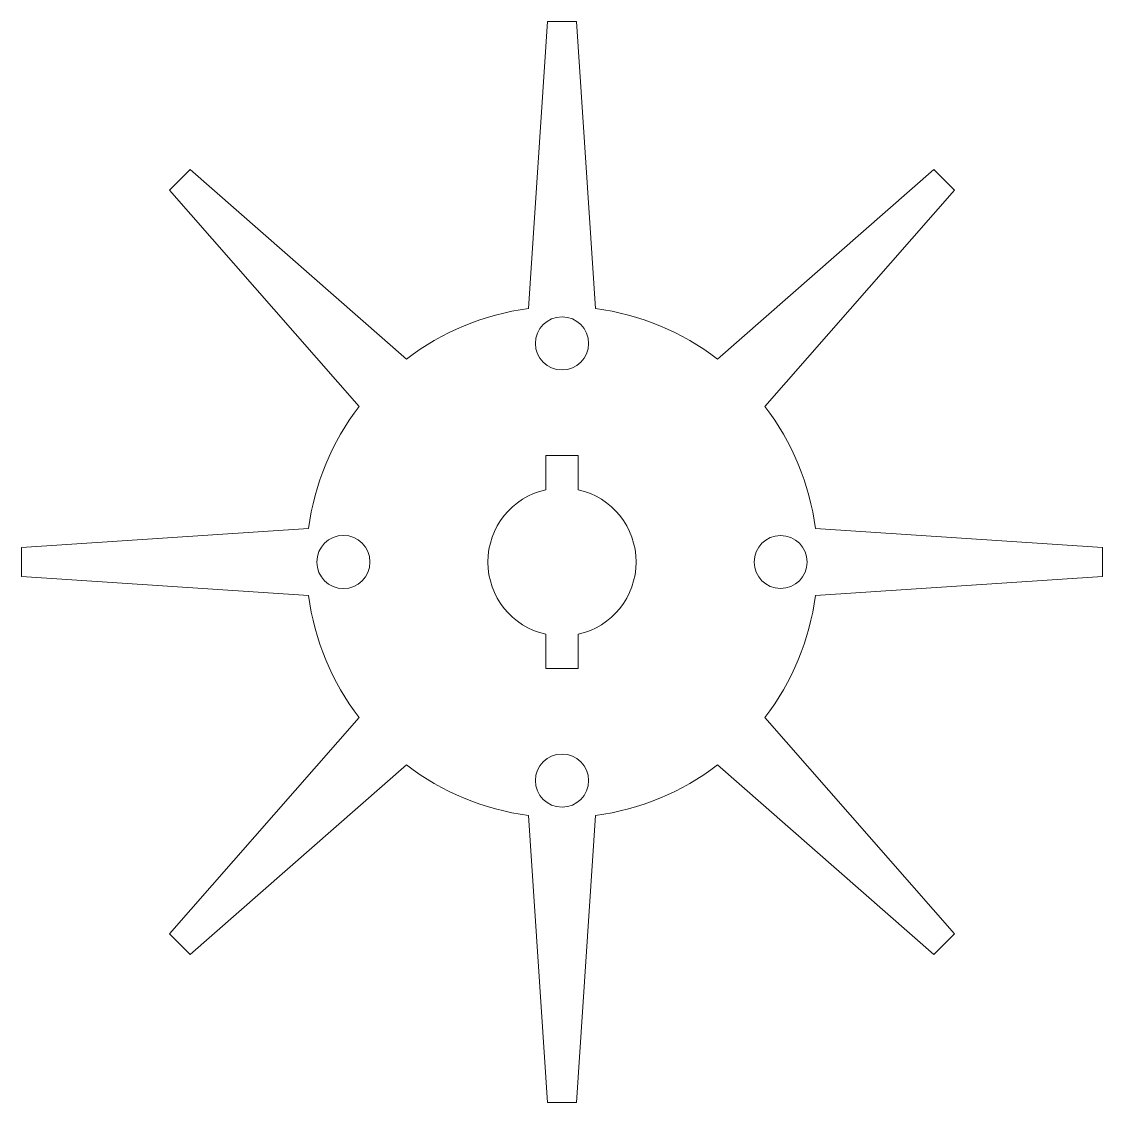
# Model space of a CAD drawing. Header units: millimetres. Extents: x -51 to 51, y -51 to 51.
import ezdxf

# ---------------------------------------------------------------- set-up
doc = ezdxf.new("R2010")
doc.units = ezdxf.units.MM

msp = doc.modelspace()

# ---------------------------------------------------------------- linework, layer by layer
at = {"color": 7, "linetype": 'Continuous', "lineweight": 15}
for p, q in [((-3.17, 23.94), (-1.38, 51.04)), ((-1.38, 51.04), (1.38, 51.04)), ((1.38, 51.04), (3.17, 23.94)), ((-37.07, 35.12), (-35.12, 37.07)), ((-35.12, 37.07), (-14.68, 19.17)), ((14.68, 19.17), (35.12, 37.07)), ((35.12, 37.07), (37.07, 35.12)), ((-19.17, 14.68), (-37.07, 35.12)), ((37.07, 35.12), (19.17, 14.68)), ((1.52, 10.05), (-1.52, 10.05)), ((-1.52, 10.05), (-1.52, 6.83)), ((1.52, 10.05), (1.52, 6.83)), ((-51.04, 1.38), (-23.94, 3.17)), ((23.94, 3.17), (51.04, 1.38)), ((-51.04, -1.38), (-51.04, 1.38)), ((51.04, 1.38), (51.04, -1.38)), ((-23.94, -3.17), (-51.04, -1.38)), ((51.04, -1.38), (23.94, -3.17)), ((-1.52, -10.05), (-1.52, -6.83)), ((1.52, -10.05), (1.52, -6.83)), ((1.52, -10.05), (-1.52, -10.05)), ((-37.07, -35.12), (-19.17, -14.68)), ((19.17, -14.68), (37.07, -35.12)), ((-14.68, -19.17), (-35.12, -37.07)), ((35.12, -37.07), (14.68, -19.17)), ((-1.38, -51.04), (-3.17, -23.94)), ((3.17, -23.94), (1.38, -51.04)), ((-35.12, -37.07), (-37.07, -35.12)), ((37.07, -35.12), (35.12, -37.07)), ((1.38, -51.04), (-1.38, -51.04))]:
    msp.add_line(p, q, dxfattribs=at)
for centre, radius in [((0, 20.65), 2.51), ((-20.65, 0), 2.51), ((20.65, 0), 2.5), ((0, -20.65), 2.51)]:
    msp.add_circle(centre, radius, dxfattribs=at)
for radius, start, end in [(24.15, 97.5522, 127.4478), (24.15, 52.5522, 82.4478), (24.15, 142.5522, 172.4478), (24.15, 7.5522, 37.4478), (7, 102.5832, 257.4168), (7, 282.5832, 77.4168), (24.15, 187.5522, 217.4478), (24.15, 322.5522, 352.4478), (24.15, 232.5522, 262.4478), (24.15, 277.5522, 307.4478)]:
    msp.add_arc((0, 0), radius, start, end, dxfattribs=at)

doc.saveas('drawing.dxf')
